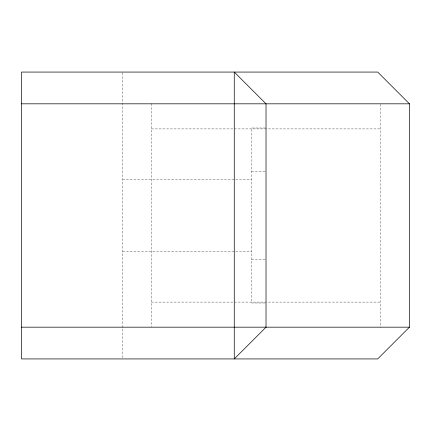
<?xml version="1.0" encoding="UTF-8"?>
<svg xmlns="http://www.w3.org/2000/svg" width="431" height="431" viewBox="0 0 431 431"><rect width="100%" height="100%" fill="white"/><g stroke="black" fill="none" stroke-linecap="round" stroke-linejoin="round"><path stroke-width="0.32" stroke-dasharray="2.15 1.62" d="M265.361 128.002L251.585 128.002L251.585 302.998L265.361 302.998M151.453 128.901L380.584 128.901M251.585 171.754L265.361 171.754M122.582 179.415L251.585 179.415M122.582 251.585L251.585 251.585M251.585 259.246L265.361 259.246M151.453 302.099L380.584 302.099M380.584 104.275L380.584 327.361M151.453 103.639L151.453 326.725M122.582 72.742L122.582 358.258"/><path stroke-width="0.65" d="M21.55 103.823L409.45 103.823L377.696 72.069L21.55 72.069L21.55 358.931L377.696 358.931L409.45 327.177L21.55 327.177M409.45 103.639L409.45 327.361M266.019 327.177L234.265 358.931L234.265 72.069L266.019 103.823L266.019 327.177"/></g></svg>
